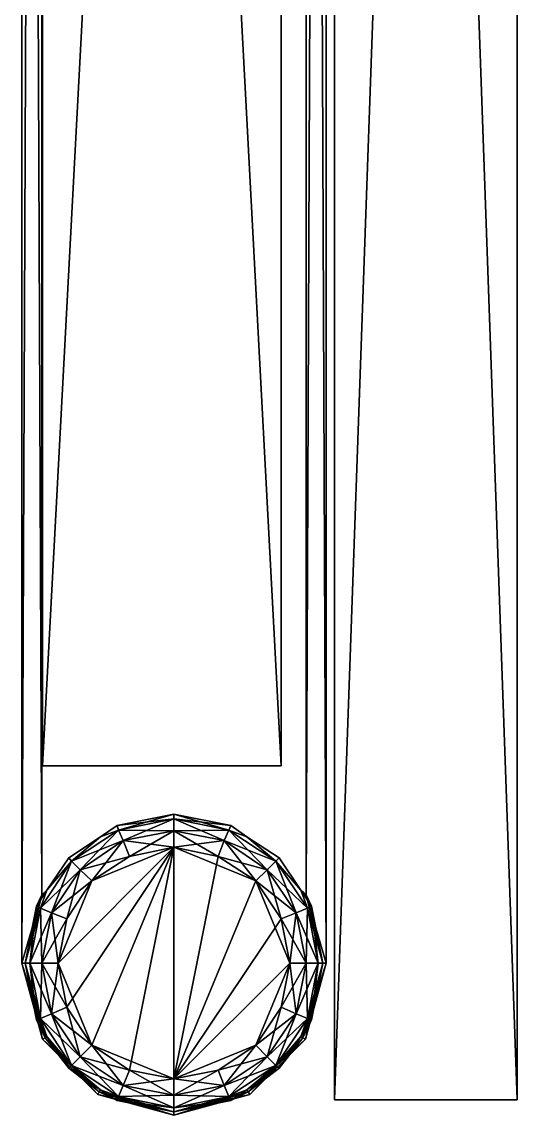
# Model space of a CAD drawing. Header units: metres. Extents: x -0.073 to 0.073, y -0.252 to 0.252.
# Drawn here: x 0.0259 to 0.0727, y -0.2517 to -0.1484 of the extents above; entities that cross this region are included whole.
import ezdxf

# ---------------------------------------------------------------- set-up
doc = ezdxf.new("R2010")
doc.units = ezdxf.units.M
for name, color, linetype in [('Object_0008', 9, 'CONTINUOUS'), ('Object_0011', 9, 'CONTINUOUS'), ('Object_0012', 9, 'CONTINUOUS'), ('Object_0013', 9, 'CONTINUOUS'), ('Object_0014', 9, 'CONTINUOUS'), ('Object_0015', 9, 'CONTINUOUS'), ('Object_0016', 9, 'CONTINUOUS'), ('Object_0017', 9, 'CONTINUOUS'), ('Object_0019', 9, 'CONTINUOUS'), ('Object_0020', 9, 'CONTINUOUS'), ('Object_0021', 9, 'CONTINUOUS'), ('Object_0022', 9, 'CONTINUOUS'), ('Object_0023', 9, 'CONTINUOUS'), ('Object_0025', 9, 'CONTINUOUS'), ('Object_0026', 9, 'CONTINUOUS'), ('Object_0027', 9, 'CONTINUOUS'), ('Object_0028', 9, 'CONTINUOUS'), ('Object_0030', 9, 'CONTINUOUS'), ('Object_0031', 27, 'CONTINUOUS'), ('Object_0032', 27, 'CONTINUOUS'), ('Object_0033', 27, 'CONTINUOUS'), ('Object_0034', 27, 'CONTINUOUS'), ('Object_0035', 133, 'CONTINUOUS'), ('Object_0036', 133, 'CONTINUOUS'), ('Object_0037', 133, 'CONTINUOUS'), ('Object_0041', 9, 'CONTINUOUS'), ('Object_0042', 9, 'CONTINUOUS')]:
    doc.layers.add(name, color=color, linetype=linetype)

msp = doc.modelspace()

# ---------------------------------------------------------------- linework, layer by layer
at = {"layer": 'Object_0008'}
for points in [[(0.029375, -0.237313, -0.1), (0.032562, -0.229562, -0.1), (0.040313, -0.226375, -0.1)], [(0.040313, -0.226375, -0.1), (0.032562, -0.245062, -0.1), (0.029375, -0.237313, -0.1)], [(0.036125, -0.22725, -0.1), (0.040313, -0.226375, -0.1), (0.032562, -0.229562, -0.1)], [(0.032562, -0.245062, -0.1), (0.040313, -0.226375, -0.1), (0.036125, -0.247438, -0.1)], [(0.040313, -0.24825, -0.1), (0.036125, -0.247438, -0.1), (0.040313, -0.226375, -0.1)], [(0.040313, -0.226375, -0.1), (0.0445, -0.22725, -0.1), (0.040313, -0.24825, -0.1)], [(0.048062, -0.229562, -0.1), (0.040313, -0.24825, -0.1), (0.0445, -0.22725, -0.1)], [(0.032562, -0.229562, -0.1), (0.029375, -0.237313, -0.1), (0.030187, -0.233125, -0.1)], [(0.048062, -0.229562, -0.1), (0.050437, -0.233125, -0.1), (0.040313, -0.24825, -0.1)], [(0.05125, -0.237313, -0.1), (0.040313, -0.24825, -0.1), (0.050437, -0.233125, -0.1)], [(0.030187, -0.2415, -0.1), (0.029375, -0.237313, -0.1), (0.032562, -0.245062, -0.1)], [(0.040313, -0.24825, -0.1), (0.05125, -0.237313, -0.1), (0.048062, -0.245062, -0.1)], [(0.050437, -0.2415, -0.1), (0.048062, -0.245062, -0.1), (0.05125, -0.237313, -0.1)], [(0.048062, -0.245062, -0.1), (0.0445, -0.247438, -0.1), (0.040313, -0.24825, -0.1)]]:
    msp.add_3dface(points, dxfattribs=at)
at = {"layer": 'Object_0011'}
for points in [[(0.040313, -0.226375, 0.103125), (0.032562, -0.229562, 0.103125), (0.029375, -0.237313, 0.103125)], [(0.029375, -0.237313, 0.103125), (0.030187, -0.2415, 0.103125), (0.040313, -0.226375, 0.103125)], [(0.032562, -0.245062, 0.103125), (0.040313, -0.226375, 0.103125), (0.030187, -0.2415, 0.103125)], [(0.032562, -0.229562, 0.103125), (0.040313, -0.226375, 0.103125), (0.036125, -0.22725, 0.103125)], [(0.040313, -0.226375, 0.103125), (0.032562, -0.245062, 0.103125), (0.040313, -0.24825, 0.103125)], [(0.0445, -0.22725, 0.103125), (0.040313, -0.226375, 0.103125), (0.048062, -0.229562, 0.103125)], [(0.040313, -0.24825, 0.103125), (0.048062, -0.229562, 0.103125), (0.040313, -0.226375, 0.103125)], [(0.030187, -0.233125, 0.103125), (0.029375, -0.237313, 0.103125), (0.032562, -0.229562, 0.103125)], [(0.048062, -0.229562, 0.103125), (0.040313, -0.24825, 0.103125), (0.05125, -0.237313, 0.103125)], [(0.05125, -0.237313, 0.103125), (0.050437, -0.233125, 0.103125), (0.048062, -0.229562, 0.103125)], [(0.048062, -0.245062, 0.103125), (0.05125, -0.237313, 0.103125), (0.040313, -0.24825, 0.103125)], [(0.05125, -0.237313, 0.103125), (0.048062, -0.245062, 0.103125), (0.050437, -0.2415, 0.103125)], [(0.036125, -0.247438, 0.103125), (0.040313, -0.24825, 0.103125), (0.032562, -0.245062, 0.103125)], [(0.040313, -0.24825, 0.103125), (0.0445, -0.247438, 0.103125), (0.048062, -0.245062, 0.103125)]]:
    msp.add_3dface(points, dxfattribs=at)
at = {"layer": 'Object_0012'}
for points in [[(0.040313, -0.22325, 0.1), (0.040313, -0.22325, -0.096875), (0.034937, -0.224313, 0.1)], [(0.034937, -0.224313, -0.096875), (0.034937, -0.224313, 0.1), (0.040313, -0.22325, -0.096875)], [(0.045687, -0.224313, 0.1), (0.045687, -0.224313, -0.096875), (0.040313, -0.22325, 0.1)], [(0.040313, -0.22325, -0.096875), (0.040313, -0.22325, 0.1), (0.045687, -0.224313, -0.096875)], [(0.034937, -0.224313, 0.1), (0.034937, -0.224313, -0.096875), (0.033375, -0.225375, 0.1)], [(0.033375, -0.225375, -0.096875), (0.033375, -0.225375, 0.1), (0.034937, -0.224313, -0.096875)], [(0.047188, -0.225375, 0.1), (0.047188, -0.225375, -0.096875), (0.045687, -0.224313, 0.1)], [(0.045687, -0.224313, -0.096875), (0.045687, -0.224313, 0.1), (0.047188, -0.225375, -0.096875)], [(0.033375, -0.225375, 0.1), (0.033375, -0.225375, -0.096875), (0.030375, -0.227375, 0.1)], [(0.030375, -0.227375, -0.096875), (0.030375, -0.227375, 0.1), (0.033375, -0.225375, -0.096875)], [(0.05025, -0.227375, 0.1), (0.05025, -0.227375, -0.096875), (0.047188, -0.225375, 0.1)], [(0.047188, -0.225375, -0.096875), (0.047188, -0.225375, 0.1), (0.05025, -0.227375, -0.096875)], [(0.030375, -0.227375, 0.1), (0.030375, -0.227375, -0.096875), (0.028312, -0.230437, 0.1)], [(0.028312, -0.230437, -0.096875), (0.028312, -0.230437, 0.1), (0.030375, -0.227375, -0.096875)], [(0.052312, -0.230437, 0.1), (0.052312, -0.230437, -0.096875), (0.05025, -0.227375, 0.1)], [(0.05025, -0.227375, -0.096875), (0.05025, -0.227375, 0.1), (0.052312, -0.230437, -0.096875)], [(0.02625, -0.237313, 0.07825), (0.027312, -0.231938, 0.1), (0.027812, -0.230875, 0.07825)], [(0.027812, -0.230875, -0.078188), (0.027312, -0.231938, -0.096875), (0.02625, -0.237313, -0.078188)], [(0.028312, -0.230437, 0.1), (0.027812, -0.230875, 0.07825), (0.027312, -0.231938, 0.1)], [(0.027312, -0.231938, -0.096875), (0.027812, -0.230875, -0.078188), (0.028312, -0.230437, -0.096875)], [(0.027812, -0.230875, 0.07825), (0.028312, -0.230437, 0.1), (0.027812, -0.230875, -0.078188)], [(0.028312, -0.230437, 0.1), (0.028312, -0.230437, -0.096875), (0.027812, -0.230875, -0.078188)], [(0.052312, -0.230437, -0.096875), (0.052812, -0.230875, -0.078188), (0.053312, -0.231938, -0.096875)], [(0.052812, -0.230875, -0.078188), (0.052312, -0.230437, -0.096875), (0.052812, -0.230875, 0.07825)], [(0.053312, -0.231938, 0.1), (0.052812, -0.230875, 0.07825), (0.052312, -0.230437, 0.1)], [(0.052312, -0.230437, -0.096875), (0.052312, -0.230437, 0.1), (0.052812, -0.230875, 0.07825)], [(0.054375, -0.237313, -0.078188), (0.053312, -0.231938, -0.096875), (0.052812, -0.230875, -0.078188)], [(0.052812, -0.230875, 0.07825), (0.053312, -0.231938, 0.1), (0.054375, -0.237313, 0.07825)], [(0.027312, -0.231938, 0.1), (0.02625, -0.237313, 0.07825), (0.02625, -0.237313, 0.1)], [(0.02625, -0.237313, -0.096875), (0.02625, -0.237313, -0.078188), (0.027312, -0.231938, -0.096875)], [(0.054375, -0.237313, -0.078188), (0.054375, -0.237313, -0.096875), (0.053312, -0.231938, -0.096875)], [(0.054375, -0.237313, 0.1), (0.054375, -0.237313, 0.07825), (0.053312, -0.231938, 0.1)], [(0.028125, -0.244375, 0.07825), (0.027312, -0.242688, 0.1), (0.02625, -0.237313, 0.07825)], [(0.027312, -0.242688, 0.1), (0.02625, -0.237313, 0.1), (0.02625, -0.237313, 0.07825)], [(0.027312, -0.242688, -0.096875), (0.028125, -0.244375, -0.078188), (0.02625, -0.237313, -0.078188)], [(0.02625, -0.237313, -0.078188), (0.02625, -0.237313, -0.096875), (0.027312, -0.242688, -0.096875)], [(0.0525, -0.244375, 0.07825), (0.054375, -0.237313, 0.07825), (0.053312, -0.242688, 0.1)], [(0.0525, -0.244375, -0.078188), (0.053312, -0.242688, -0.096875), (0.054375, -0.237313, -0.078188)], [(0.054375, -0.237313, 0.1), (0.053312, -0.242688, 0.1), (0.054375, -0.237313, 0.07825)], [(0.054375, -0.237313, -0.096875), (0.054375, -0.237313, -0.078188), (0.053312, -0.242688, -0.096875)], [(0.027312, -0.242688, 0.1), (0.028125, -0.244375, 0.07825), (0.028312, -0.24425, 0.1)], [(0.027312, -0.242688, -0.096875), (0.028312, -0.24425, -0.096875), (0.028125, -0.244375, -0.078188)], [(0.053312, -0.242688, 0.1), (0.052312, -0.24425, 0.1), (0.0525, -0.244375, 0.07825)], [(0.053312, -0.242688, -0.096875), (0.0525, -0.244375, -0.078188), (0.052312, -0.24425, -0.096875)], [(0.030375, -0.24725, 0.1), (0.028312, -0.24425, 0.1), (0.028125, -0.244375, 0.07825)], [(0.030375, -0.24725, -0.096875), (0.028125, -0.244375, -0.078188), (0.028312, -0.24425, -0.096875)], [(0.03325, -0.2495, 0.07825), (0.030375, -0.24725, 0.1), (0.028125, -0.244375, 0.07825)], [(0.028125, -0.244375, -0.078188), (0.030375, -0.24725, -0.096875), (0.03325, -0.2495, -0.078188)], [(0.0525, -0.244375, 0.07825), (0.05025, -0.24725, 0.1), (0.047312, -0.2495, 0.07825)], [(0.047312, -0.2495, -0.078188), (0.05025, -0.24725, -0.096875), (0.0525, -0.244375, -0.078188)], [(0.05025, -0.24725, 0.1), (0.0525, -0.244375, 0.07825), (0.052312, -0.24425, 0.1)], [(0.05025, -0.24725, -0.096875), (0.052312, -0.24425, -0.096875), (0.0525, -0.244375, -0.078188)], [(0.030375, -0.24725, 0.1), (0.03325, -0.2495, 0.07825), (0.033375, -0.249312, 0.1)], [(0.030375, -0.24725, -0.096875), (0.033375, -0.249312, -0.096875), (0.03325, -0.2495, -0.078188)], [(0.05025, -0.24725, 0.1), (0.047188, -0.249312, 0.1), (0.047312, -0.2495, 0.07825)], [(0.05025, -0.24725, -0.096875), (0.047312, -0.2495, -0.078188), (0.047188, -0.249312, -0.096875)], [(0.034937, -0.250312, 0.1), (0.033375, -0.249312, 0.1), (0.03325, -0.2495, 0.07825)], [(0.034937, -0.250312, -0.096875), (0.03325, -0.2495, -0.078188), (0.033375, -0.249312, -0.096875)], [(0.040313, -0.251375, 0.07825), (0.034937, -0.250312, 0.1), (0.03325, -0.2495, 0.07825)], [(0.03325, -0.2495, -0.078188), (0.034937, -0.250312, -0.096875), (0.040313, -0.251375, -0.078188)], [(0.047312, -0.2495, 0.07825), (0.045687, -0.250312, 0.1), (0.040313, -0.251375, 0.07825)], [(0.040313, -0.251375, -0.078188), (0.045687, -0.250312, -0.096875), (0.047312, -0.2495, -0.078188)], [(0.045687, -0.250312, 0.1), (0.047312, -0.2495, 0.07825), (0.047188, -0.249312, 0.1)], [(0.045687, -0.250312, -0.096875), (0.047188, -0.249312, -0.096875), (0.047312, -0.2495, -0.078188)], [(0.034937, -0.250312, 0.1), (0.040313, -0.251375, 0.07825), (0.040313, -0.251375, 0.1)], [(0.034937, -0.250312, -0.096875), (0.040313, -0.251375, -0.096875), (0.040313, -0.251375, -0.078188)], [(0.045687, -0.250312, 0.1), (0.040313, -0.251375, 0.1), (0.040313, -0.251375, 0.07825)], [(0.045687, -0.250312, -0.096875), (0.040313, -0.251375, -0.078188), (0.040313, -0.251375, -0.096875)]]:
    msp.add_3dface(points, dxfattribs=at)
at = {"layer": 'Object_0013'}
for points in [[(0.07275, -0.25025, 0.08125), (0.0555, -0.25025, 0.08125), (0.07275, 0.237813, 0.08125)], [(0.0555, 0.237813, 0.08125), (0.07275, 0.237813, 0.08125), (0.0555, -0.25025, 0.08125)]]:
    msp.add_3dface(points, dxfattribs=at)
at = {"layer": 'Object_0014'}
for points in [[(0.0555, -0.25025, 0.0875), (0.07275, -0.25025, 0.0875), (0.0555, 0.237813, 0.0875)], [(0.07275, 0.237813, 0.0875), (0.0555, 0.237813, 0.0875), (0.07275, -0.25025, 0.0875)]]:
    msp.add_3dface(points, dxfattribs=at)
at = {"layer": 'Object_0015'}
for points in [[(0.0555, 0.237813, 0.08125), (0.0555, -0.25025, 0.08125), (0.0555, 0.237813, 0.0875)], [(0.0555, -0.25025, 0.0875), (0.0555, 0.237813, 0.0875), (0.0555, -0.25025, 0.08125)]]:
    msp.add_3dface(points, dxfattribs=at)
at = {"layer": 'Object_0016'}
for points in [[(0.0555, -0.25025, 0.08125), (0.07275, -0.25025, 0.08125), (0.0555, -0.25025, 0.0875)], [(0.07275, -0.25025, 0.0875), (0.0555, -0.25025, 0.0875), (0.07275, -0.25025, 0.08125)]]:
    msp.add_3dface(points, dxfattribs=at)
at = {"layer": 'Object_0017'}
for points in [[(0.07275, -0.25025, 0.08125), (0.07275, 0.237813, 0.08125), (0.07275, -0.25025, 0.0875)], [(0.07275, 0.237813, 0.0875), (0.07275, -0.25025, 0.0875), (0.07275, 0.237813, 0.08125)]]:
    msp.add_3dface(points, dxfattribs=at)
at = {"layer": 'Object_0019'}
for points in [[(0.07275, -0.25025, -0.0875), (0.0555, -0.25025, -0.0875), (0.07275, 0.237813, -0.0875)], [(0.0555, 0.237813, -0.0875), (0.07275, 0.237813, -0.0875), (0.0555, -0.25025, -0.0875)]]:
    msp.add_3dface(points, dxfattribs=at)
at = {"layer": 'Object_0020'}
for points in [[(0.0555, -0.25025, -0.08125), (0.07275, -0.25025, -0.08125), (0.0555, 0.237813, -0.08125)], [(0.07275, 0.237813, -0.08125), (0.0555, 0.237813, -0.08125), (0.07275, -0.25025, -0.08125)]]:
    msp.add_3dface(points, dxfattribs=at)
at = {"layer": 'Object_0021'}
for points in [[(0.0555, -0.25025, -0.08125), (0.0555, 0.237813, -0.08125), (0.0555, -0.25025, -0.0875)], [(0.0555, 0.237813, -0.0875), (0.0555, -0.25025, -0.0875), (0.0555, 0.237813, -0.08125)]]:
    msp.add_3dface(points, dxfattribs=at)
at = {"layer": 'Object_0022'}
for points in [[(0.07275, -0.25025, -0.08125), (0.0555, -0.25025, -0.08125), (0.07275, -0.25025, -0.0875)], [(0.0555, -0.25025, -0.0875), (0.07275, -0.25025, -0.0875), (0.0555, -0.25025, -0.08125)]]:
    msp.add_3dface(points, dxfattribs=at)
at = {"layer": 'Object_0023'}
for points in [[(0.07275, 0.237813, -0.08125), (0.07275, -0.25025, -0.08125), (0.07275, 0.237813, -0.0875)], [(0.07275, -0.25025, -0.0875), (0.07275, 0.237813, -0.0875), (0.07275, -0.25025, -0.08125)]]:
    msp.add_3dface(points, dxfattribs=at)
at = {"layer": 'Object_0025'}
for points in [[(0.050437, 0.20625, -0.087687), (0.050437, -0.218688, -0.087687), (0.027875, 0.20625, -0.087687)], [(0.027875, -0.218688, -0.087687), (0.027875, 0.20625, -0.087687), (0.050437, -0.218688, -0.087687)]]:
    msp.add_3dface(points, dxfattribs=at)
at = {"layer": 'Object_0026'}
for points in [[(0.050437, -0.218688, 0.0875), (0.050437, 0.20625, 0.0875), (0.027875, -0.218688, 0.0875)], [(0.027875, 0.20625, 0.0875), (0.027875, -0.218688, 0.0875), (0.050437, 0.20625, 0.0875)]]:
    msp.add_3dface(points, dxfattribs=at)
at = {"layer": 'Object_0027'}
for points in [[(0.027875, -0.218688, -0.087687), (0.050437, -0.218688, -0.087687), (0.027875, -0.218688, 0.0875)], [(0.050437, -0.218688, 0.0875), (0.027875, -0.218688, 0.0875), (0.050437, -0.218688, -0.087687)]]:
    msp.add_3dface(points, dxfattribs=at)
at = {"layer": 'Object_0028'}
for points in [[(0.050437, -0.218688, -0.087687), (0.050437, 0.20625, -0.087687), (0.050437, -0.218688, 0.0875)], [(0.050437, 0.20625, 0.0875), (0.050437, -0.218688, 0.0875), (0.050437, 0.20625, -0.087687)]]:
    msp.add_3dface(points, dxfattribs=at)
at = {"layer": 'Object_0030'}
for points in [[(0.027875, 0.20625, -0.087687), (0.027875, -0.218688, -0.087687), (0.027875, 0.20625, 0.0875)], [(0.027875, -0.218688, 0.0875), (0.027875, 0.20625, 0.0875), (0.027875, -0.218688, -0.087687)]]:
    msp.add_3dface(points, dxfattribs=at)
at = {"layer": 'Object_0031'}
for points in [[(0.027812, -0.230875, -0.078188), (0.025937, 0.231375, -0.078188), (0.027812, 0.224938, -0.078188)], [(0.025937, 0.231375, -0.078188), (0.027812, -0.230875, -0.078188), (0.025937, -0.237313, -0.078188)], [(0.054687, -0.237313, -0.078188), (0.052812, 0.224938, -0.078188), (0.054687, 0.231375, -0.078188)], [(0.052812, 0.224938, -0.078188), (0.054687, -0.237313, -0.078188), (0.052812, -0.230875, -0.078188)], [(0.02625, -0.237313, -0.078188), (0.025937, -0.237313, -0.078188), (0.027812, -0.230875, -0.078188)], [(0.054687, -0.237313, -0.078188), (0.054375, -0.237313, -0.078188), (0.052812, -0.230875, -0.078188)], [(0.025937, -0.237313, -0.078188), (0.02625, -0.237313, -0.078188), (0.027875, -0.2445, -0.078188)], [(0.028125, -0.244375, -0.078188), (0.027875, -0.2445, -0.078188), (0.02625, -0.237313, -0.078188)], [(0.05275, -0.2445, -0.078188), (0.0525, -0.244375, -0.078188), (0.054687, -0.237313, -0.078188)], [(0.054375, -0.237313, -0.078188), (0.054687, -0.237313, -0.078188), (0.0525, -0.244375, -0.078188)], [(0.027875, -0.2445, -0.078188), (0.028125, -0.244375, -0.078188), (0.033125, -0.24975, -0.078188)], [(0.03325, -0.2495, -0.078188), (0.033125, -0.24975, -0.078188), (0.028125, -0.244375, -0.078188)], [(0.0525, -0.244375, -0.078188), (0.05275, -0.2445, -0.078188), (0.047312, -0.2495, -0.078188)], [(0.0475, -0.24975, -0.078188), (0.047312, -0.2495, -0.078188), (0.05275, -0.2445, -0.078188)], [(0.033125, -0.24975, -0.078188), (0.03325, -0.2495, -0.078188), (0.040313, -0.251688, -0.078188)], [(0.040313, -0.251375, -0.078188), (0.040313, -0.251688, -0.078188), (0.03325, -0.2495, -0.078188)], [(0.047312, -0.2495, -0.078188), (0.0475, -0.24975, -0.078188), (0.040313, -0.251375, -0.078188)], [(0.040313, -0.251688, -0.078188), (0.040313, -0.251375, -0.078188), (0.0475, -0.24975, -0.078188)]]:
    msp.add_3dface(points, dxfattribs=at)
at = {"layer": 'Object_0032'}
for points in [[(0.025937, -0.237313, 0.07825), (0.027812, 0.224938, 0.07825), (0.025937, 0.231375, 0.07825)], [(0.052812, -0.230875, 0.07825), (0.054687, 0.231375, 0.07825), (0.052812, 0.224938, 0.07825)], [(0.054687, 0.231375, 0.07825), (0.052812, -0.230875, 0.07825), (0.054687, -0.237313, 0.07825)], [(0.027812, 0.224938, 0.07825), (0.025937, -0.237313, 0.07825), (0.027812, -0.230875, 0.07825)], [(0.025937, -0.237313, 0.07825), (0.02625, -0.237313, 0.07825), (0.027812, -0.230875, 0.07825)], [(0.054375, -0.237313, 0.07825), (0.054687, -0.237313, 0.07825), (0.052812, -0.230875, 0.07825)], [(0.027875, -0.2445, 0.07825), (0.028125, -0.244375, 0.07825), (0.025937, -0.237313, 0.07825)], [(0.02625, -0.237313, 0.07825), (0.025937, -0.237313, 0.07825), (0.028125, -0.244375, 0.07825)], [(0.0525, -0.244375, 0.07825), (0.05275, -0.2445, 0.07825), (0.054375, -0.237313, 0.07825)], [(0.054687, -0.237313, 0.07825), (0.054375, -0.237313, 0.07825), (0.05275, -0.2445, 0.07825)], [(0.028125, -0.244375, 0.07825), (0.027875, -0.2445, 0.07825), (0.03325, -0.2495, 0.07825)], [(0.033125, -0.24975, 0.07825), (0.03325, -0.2495, 0.07825), (0.027875, -0.2445, 0.07825)], [(0.047312, -0.2495, 0.07825), (0.0475, -0.24975, 0.07825), (0.0525, -0.244375, 0.07825)], [(0.05275, -0.2445, 0.07825), (0.0525, -0.244375, 0.07825), (0.0475, -0.24975, 0.07825)], [(0.03325, -0.2495, 0.07825), (0.033125, -0.24975, 0.07825), (0.040313, -0.251375, 0.07825)], [(0.040313, -0.251688, 0.07825), (0.040313, -0.251375, 0.07825), (0.033125, -0.24975, 0.07825)], [(0.0475, -0.24975, 0.07825), (0.047312, -0.2495, 0.07825), (0.040313, -0.251688, 0.07825)], [(0.040313, -0.251375, 0.07825), (0.040313, -0.251688, 0.07825), (0.047312, -0.2495, 0.07825)]]:
    msp.add_3dface(points, dxfattribs=at)
at = {"layer": 'Object_0033'}
for points in [[(0.052812, 0.224938, -0.078188), (0.052812, -0.230875, -0.078188), (0.052812, 0.224938, 0.07825)], [(0.052812, -0.230875, 0.07825), (0.052812, 0.224938, 0.07825), (0.052812, -0.230875, -0.078188)]]:
    msp.add_3dface(points, dxfattribs=at)
at = {"layer": 'Object_0034'}
for points in [[(0.027812, 0.224938, 0.07825), (0.027812, -0.230875, 0.07825), (0.027812, 0.224938, -0.078188)], [(0.027812, -0.230875, -0.078188), (0.027812, 0.224938, -0.078188), (0.027812, -0.230875, 0.07825)]]:
    msp.add_3dface(points, dxfattribs=at)
at = {"layer": 'Object_0035'}
for points in [[(0.025937, 0.231375, -0.078188), (0.025937, -0.237313, -0.078188), (0.025937, 0.231375, 0.07825)], [(0.025937, -0.237313, 0.07825), (0.025937, 0.231375, 0.07825), (0.025937, -0.237313, -0.078188)]]:
    msp.add_3dface(points, dxfattribs=at)
at = {"layer": 'Object_0036'}
for points in [[(0.025937, -0.237313, 0.07825), (0.027875, -0.2445, -0.078188), (0.027875, -0.2445, 0.07825)], [(0.027875, -0.2445, -0.078188), (0.025937, -0.237313, 0.07825), (0.025937, -0.237313, -0.078188)], [(0.054687, -0.237313, -0.078188), (0.054687, -0.237313, 0.07825), (0.05275, -0.2445, 0.07825)], [(0.054687, -0.237313, -0.078188), (0.05275, -0.2445, 0.07825), (0.05275, -0.2445, -0.078188)], [(0.027875, -0.2445, 0.07825), (0.033125, -0.24975, -0.078188), (0.033125, -0.24975, 0.07825)], [(0.033125, -0.24975, -0.078188), (0.027875, -0.2445, 0.07825), (0.027875, -0.2445, -0.078188)], [(0.0475, -0.24975, 0.07825), (0.05275, -0.2445, -0.078188), (0.05275, -0.2445, 0.07825)], [(0.05275, -0.2445, -0.078188), (0.0475, -0.24975, 0.07825), (0.0475, -0.24975, -0.078188)], [(0.033125, -0.24975, 0.07825), (0.040313, -0.251688, -0.078188), (0.040313, -0.251688, 0.07825)], [(0.040313, -0.251688, -0.078188), (0.033125, -0.24975, 0.07825), (0.033125, -0.24975, -0.078188)], [(0.040313, -0.251688, 0.07825), (0.0475, -0.24975, -0.078188), (0.0475, -0.24975, 0.07825)], [(0.0475, -0.24975, -0.078188), (0.040313, -0.251688, 0.07825), (0.040313, -0.251688, -0.078188)]]:
    msp.add_3dface(points, dxfattribs=at)
at = {"layer": 'Object_0037'}
for points in [[(0.054687, -0.237313, -0.078188), (0.054687, 0.231375, -0.078188), (0.054687, -0.237313, 0.07825)], [(0.054687, 0.231375, 0.07825), (0.054687, -0.237313, 0.07825), (0.054687, 0.231375, -0.078188)]]:
    msp.add_3dface(points, dxfattribs=at)
at = {"layer": 'Object_0041'}
for points in [[(0.040313, -0.22325, -0.096875), (0.040313, -0.223688, -0.098438), (0.034937, -0.224313, -0.096875)], [(0.035063, -0.22475, -0.098438), (0.034937, -0.224313, -0.096875), (0.040313, -0.223688, -0.098438)], [(0.040313, -0.223688, -0.098438), (0.040313, -0.224813, -0.099562), (0.035063, -0.22475, -0.098438)], [(0.040313, -0.223688, -0.098438), (0.040313, -0.22325, -0.096875), (0.0455, -0.22475, -0.098438)], [(0.045687, -0.224313, -0.096875), (0.0455, -0.22475, -0.098438), (0.040313, -0.22325, -0.096875)], [(0.0455, -0.22475, -0.098438), (0.045062, -0.22575, -0.099562), (0.040313, -0.223688, -0.098438)], [(0.040313, -0.224813, -0.099562), (0.040313, -0.223688, -0.098438), (0.045062, -0.22575, -0.099562)], [(0.030625, -0.227688, -0.098438), (0.033375, -0.225375, -0.096875), (0.035063, -0.22475, -0.098438)], [(0.035063, -0.22475, -0.098438), (0.0355, -0.22575, -0.099562), (0.030625, -0.227688, -0.098438)], [(0.034937, -0.224313, -0.096875), (0.035063, -0.22475, -0.098438), (0.033375, -0.225375, -0.096875)], [(0.0355, -0.22575, -0.099562), (0.035063, -0.22475, -0.098438), (0.040313, -0.224813, -0.099562)], [(0.040313, -0.224813, -0.099562), (0.040313, -0.226375, -0.1), (0.0355, -0.22575, -0.099562)], [(0.045062, -0.22575, -0.099562), (0.0445, -0.22725, -0.1), (0.040313, -0.224813, -0.099562)], [(0.040313, -0.226375, -0.1), (0.040313, -0.224813, -0.099562), (0.0445, -0.22725, -0.1)], [(0.045062, -0.22575, -0.099562), (0.0455, -0.22475, -0.098438), (0.049125, -0.2285, -0.099562)], [(0.0455, -0.22475, -0.098438), (0.045687, -0.224313, -0.096875), (0.047188, -0.225375, -0.096875)], [(0.049938, -0.227688, -0.098438), (0.0455, -0.22475, -0.098438), (0.047188, -0.225375, -0.096875)], [(0.049938, -0.227688, -0.098438), (0.049125, -0.2285, -0.099562), (0.0455, -0.22475, -0.098438)], [(0.033375, -0.225375, -0.096875), (0.030625, -0.227688, -0.098438), (0.030375, -0.227375, -0.096875)], [(0.031437, -0.2285, -0.099562), (0.030625, -0.227688, -0.098438), (0.0355, -0.22575, -0.099562)], [(0.0355, -0.22575, -0.099562), (0.036125, -0.22725, -0.1), (0.031437, -0.2285, -0.099562)], [(0.036125, -0.22725, -0.1), (0.0355, -0.22575, -0.099562), (0.040313, -0.226375, -0.1)], [(0.0445, -0.22725, -0.1), (0.045062, -0.22575, -0.099562), (0.048062, -0.229562, -0.1)], [(0.049125, -0.2285, -0.099562), (0.048062, -0.229562, -0.1), (0.045062, -0.22575, -0.099562)], [(0.047188, -0.225375, -0.096875), (0.05025, -0.227375, -0.096875), (0.049938, -0.227688, -0.098438)], [(0.032562, -0.229562, -0.1), (0.031437, -0.2285, -0.099562), (0.036125, -0.22725, -0.1)], [(0.027687, -0.232125, -0.098438), (0.028312, -0.230437, -0.096875), (0.030625, -0.227688, -0.098438)], [(0.030625, -0.227688, -0.098438), (0.031437, -0.2285, -0.099562), (0.027687, -0.232125, -0.098438)], [(0.028312, -0.230437, -0.096875), (0.030375, -0.227375, -0.096875), (0.030625, -0.227688, -0.098438)], [(0.049125, -0.2285, -0.099562), (0.049938, -0.227688, -0.098438), (0.051875, -0.232562, -0.099562)], [(0.052312, -0.230437, -0.096875), (0.049938, -0.227688, -0.098438), (0.05025, -0.227375, -0.096875)], [(0.049938, -0.227688, -0.098438), (0.052312, -0.230437, -0.096875), (0.052937, -0.232125, -0.098438)], [(0.052937, -0.232125, -0.098438), (0.051875, -0.232562, -0.099562), (0.049938, -0.227688, -0.098438)], [(0.02875, -0.232562, -0.099562), (0.027687, -0.232125, -0.098438), (0.031437, -0.2285, -0.099562)], [(0.031437, -0.2285, -0.099562), (0.032562, -0.229562, -0.1), (0.02875, -0.232562, -0.099562)], [(0.048062, -0.229562, -0.1), (0.049125, -0.2285, -0.099562), (0.050437, -0.233125, -0.1)], [(0.051875, -0.232562, -0.099562), (0.050437, -0.233125, -0.1), (0.049125, -0.2285, -0.099562)], [(0.030187, -0.233125, -0.1), (0.02875, -0.232562, -0.099562), (0.032562, -0.229562, -0.1)], [(0.028312, -0.230437, -0.096875), (0.027687, -0.232125, -0.098438), (0.027312, -0.231938, -0.096875)], [(0.053312, -0.231938, -0.096875), (0.052937, -0.232125, -0.098438), (0.052312, -0.230437, -0.096875)], [(0.02625, -0.237313, -0.096875), (0.027312, -0.231938, -0.096875), (0.027687, -0.232125, -0.098438)], [(0.026687, -0.237313, -0.098438), (0.02625, -0.237313, -0.096875), (0.027687, -0.232125, -0.098438)], [(0.027687, -0.232125, -0.098438), (0.02875, -0.232562, -0.099562), (0.026687, -0.237313, -0.098438)], [(0.051875, -0.232562, -0.099562), (0.052937, -0.232125, -0.098438), (0.052812, -0.237313, -0.099562)], [(0.053937, -0.237313, -0.098438), (0.052812, -0.237313, -0.099562), (0.052937, -0.232125, -0.098438)], [(0.052937, -0.232125, -0.098438), (0.053312, -0.231938, -0.096875), (0.053937, -0.237313, -0.098438)], [(0.054375, -0.237313, -0.096875), (0.053937, -0.237313, -0.098438), (0.053312, -0.231938, -0.096875)], [(0.027812, -0.237313, -0.099562), (0.026687, -0.237313, -0.098438), (0.02875, -0.232562, -0.099562)], [(0.02875, -0.232562, -0.099562), (0.030187, -0.233125, -0.1), (0.027812, -0.237313, -0.099562)], [(0.029375, -0.237313, -0.1), (0.027812, -0.237313, -0.099562), (0.030187, -0.233125, -0.1)], [(0.050437, -0.233125, -0.1), (0.051875, -0.232562, -0.099562), (0.05125, -0.237313, -0.1)], [(0.052812, -0.237313, -0.099562), (0.05125, -0.237313, -0.1), (0.051875, -0.232562, -0.099562)], [(0.02625, -0.237313, -0.096875), (0.026687, -0.237313, -0.098438), (0.027312, -0.242688, -0.096875)], [(0.027687, -0.242562, -0.098438), (0.027312, -0.242688, -0.096875), (0.026687, -0.237313, -0.098438)], [(0.026687, -0.237313, -0.098438), (0.027812, -0.237313, -0.099562), (0.027687, -0.242562, -0.098438)], [(0.02875, -0.242125, -0.099562), (0.027687, -0.242562, -0.098438), (0.027812, -0.237313, -0.099562)], [(0.027812, -0.237313, -0.099562), (0.029375, -0.237313, -0.1), (0.02875, -0.242125, -0.099562)], [(0.030187, -0.2415, -0.1), (0.02875, -0.242125, -0.099562), (0.029375, -0.237313, -0.1)], [(0.051875, -0.242125, -0.099562), (0.050437, -0.2415, -0.1), (0.052812, -0.237313, -0.099562)], [(0.05125, -0.237313, -0.1), (0.052812, -0.237313, -0.099562), (0.050437, -0.2415, -0.1)], [(0.052937, -0.242562, -0.098438), (0.051875, -0.242125, -0.099562), (0.053937, -0.237313, -0.098438)], [(0.052812, -0.237313, -0.099562), (0.053937, -0.237313, -0.098438), (0.051875, -0.242125, -0.099562)], [(0.053937, -0.237313, -0.098438), (0.054375, -0.237313, -0.096875), (0.052937, -0.242562, -0.098438)], [(0.054375, -0.237313, -0.096875), (0.053312, -0.242688, -0.096875), (0.052937, -0.242562, -0.098438)], [(0.02875, -0.242125, -0.099562), (0.030187, -0.2415, -0.1), (0.031437, -0.246187, -0.099562)], [(0.032562, -0.245062, -0.1), (0.031437, -0.246187, -0.099562), (0.030187, -0.2415, -0.1)], [(0.050437, -0.2415, -0.1), (0.051875, -0.242125, -0.099562), (0.048062, -0.245062, -0.1)], [(0.027312, -0.242688, -0.096875), (0.027687, -0.242562, -0.098438), (0.028312, -0.24425, -0.096875)], [(0.027687, -0.242562, -0.098438), (0.02875, -0.242125, -0.099562), (0.030625, -0.247, -0.098438)], [(0.030625, -0.247, -0.098438), (0.028312, -0.24425, -0.096875), (0.027687, -0.242562, -0.098438)], [(0.031437, -0.246187, -0.099562), (0.030625, -0.247, -0.098438), (0.02875, -0.242125, -0.099562)], [(0.049125, -0.246187, -0.099562), (0.048062, -0.245062, -0.1), (0.051875, -0.242125, -0.099562)], [(0.051875, -0.242125, -0.099562), (0.052937, -0.242562, -0.098438), (0.049125, -0.246187, -0.099562)], [(0.049938, -0.247, -0.098438), (0.049125, -0.246187, -0.099562), (0.052937, -0.242562, -0.098438)], [(0.052937, -0.242562, -0.098438), (0.052312, -0.24425, -0.096875), (0.049938, -0.247, -0.098438)], [(0.052312, -0.24425, -0.096875), (0.052937, -0.242562, -0.098438), (0.053312, -0.242688, -0.096875)], [(0.028312, -0.24425, -0.096875), (0.030625, -0.247, -0.098438), (0.030375, -0.24725, -0.096875)], [(0.052312, -0.24425, -0.096875), (0.05025, -0.24725, -0.096875), (0.049938, -0.247, -0.098438)], [(0.031437, -0.246187, -0.099562), (0.032562, -0.245062, -0.1), (0.0355, -0.248875, -0.099562)], [(0.036125, -0.247438, -0.1), (0.0355, -0.248875, -0.099562), (0.032562, -0.245062, -0.1)], [(0.048062, -0.245062, -0.1), (0.049125, -0.246187, -0.099562), (0.0445, -0.247438, -0.1)], [(0.030625, -0.247, -0.098438), (0.031437, -0.246187, -0.099562), (0.035063, -0.249938, -0.098438)], [(0.0355, -0.248875, -0.099562), (0.035063, -0.249938, -0.098438), (0.031437, -0.246187, -0.099562)], [(0.045062, -0.248875, -0.099562), (0.0445, -0.247438, -0.1), (0.049125, -0.246187, -0.099562)], [(0.049125, -0.246187, -0.099562), (0.049938, -0.247, -0.098438), (0.045062, -0.248875, -0.099562)], [(0.033375, -0.249312, -0.096875), (0.030375, -0.24725, -0.096875), (0.030625, -0.247, -0.098438)], [(0.035063, -0.249938, -0.098438), (0.033375, -0.249312, -0.096875), (0.030625, -0.247, -0.098438)], [(0.0355, -0.248875, -0.099562), (0.036125, -0.247438, -0.1), (0.040313, -0.249812, -0.099562)], [(0.040313, -0.24825, -0.1), (0.040313, -0.249812, -0.099562), (0.036125, -0.247438, -0.1)], [(0.0445, -0.247438, -0.1), (0.045062, -0.248875, -0.099562), (0.040313, -0.24825, -0.1)], [(0.0455, -0.249938, -0.098438), (0.045062, -0.248875, -0.099562), (0.049938, -0.247, -0.098438)], [(0.049938, -0.247, -0.098438), (0.047188, -0.249312, -0.096875), (0.0455, -0.249938, -0.098438)], [(0.047188, -0.249312, -0.096875), (0.049938, -0.247, -0.098438), (0.05025, -0.24725, -0.096875)], [(0.035063, -0.249938, -0.098438), (0.0355, -0.248875, -0.099562), (0.040313, -0.251, -0.098438)], [(0.040313, -0.249812, -0.099562), (0.040313, -0.251, -0.098438), (0.0355, -0.248875, -0.099562)], [(0.040313, -0.249812, -0.099562), (0.040313, -0.24825, -0.1), (0.045062, -0.248875, -0.099562)], [(0.045062, -0.248875, -0.099562), (0.0455, -0.249938, -0.098438), (0.040313, -0.249812, -0.099562)], [(0.033375, -0.249312, -0.096875), (0.035063, -0.249938, -0.098438), (0.034937, -0.250312, -0.096875)], [(0.040313, -0.251375, -0.096875), (0.034937, -0.250312, -0.096875), (0.035063, -0.249938, -0.098438)], [(0.040313, -0.251, -0.098438), (0.040313, -0.251375, -0.096875), (0.035063, -0.249938, -0.098438)], [(0.040313, -0.251, -0.098438), (0.040313, -0.249812, -0.099562), (0.0455, -0.249938, -0.098438)], [(0.0455, -0.249938, -0.098438), (0.045687, -0.250312, -0.096875), (0.040313, -0.251, -0.098438)], [(0.045687, -0.250312, -0.096875), (0.0455, -0.249938, -0.098438), (0.047188, -0.249312, -0.096875)], [(0.040313, -0.251375, -0.096875), (0.040313, -0.251, -0.098438), (0.045687, -0.250312, -0.096875)]]:
    msp.add_3dface(points, dxfattribs=at)
at = {"layer": 'Object_0042'}
for points in [[(0.034937, -0.224313, 0.1), (0.035063, -0.22475, 0.101563), (0.040313, -0.22325, 0.1)], [(0.040313, -0.223688, 0.101563), (0.040313, -0.22325, 0.1), (0.035063, -0.22475, 0.101563)], [(0.035063, -0.22475, 0.101563), (0.0355, -0.22575, 0.102687), (0.040313, -0.223688, 0.101563)], [(0.040313, -0.224813, 0.102687), (0.040313, -0.223688, 0.101563), (0.0355, -0.22575, 0.102687)], [(0.040313, -0.22325, 0.1), (0.040313, -0.223688, 0.101563), (0.045687, -0.224313, 0.1)], [(0.040313, -0.223688, 0.101563), (0.040313, -0.224813, 0.102687), (0.0455, -0.22475, 0.101563)], [(0.0455, -0.22475, 0.101563), (0.045687, -0.224313, 0.1), (0.040313, -0.223688, 0.101563)], [(0.031437, -0.2285, 0.102687), (0.035063, -0.22475, 0.101563), (0.030625, -0.227688, 0.101563)], [(0.033375, -0.225375, 0.1), (0.030625, -0.227688, 0.101563), (0.035063, -0.22475, 0.101563)], [(0.035063, -0.22475, 0.101563), (0.031437, -0.2285, 0.102687), (0.0355, -0.22575, 0.102687)], [(0.035063, -0.22475, 0.101563), (0.034937, -0.224313, 0.1), (0.033375, -0.225375, 0.1)], [(0.0355, -0.22575, 0.102687), (0.036125, -0.22725, 0.103125), (0.040313, -0.224813, 0.102687)], [(0.040313, -0.226375, 0.103125), (0.040313, -0.224813, 0.102687), (0.036125, -0.22725, 0.103125)], [(0.045062, -0.22575, 0.102687), (0.0455, -0.22475, 0.101563), (0.040313, -0.224813, 0.102687)], [(0.045062, -0.22575, 0.102687), (0.040313, -0.224813, 0.102687), (0.040313, -0.226375, 0.103125)], [(0.0455, -0.22475, 0.101563), (0.045062, -0.22575, 0.102687), (0.049938, -0.227688, 0.101563)], [(0.045687, -0.224313, 0.1), (0.0455, -0.22475, 0.101563), (0.047188, -0.225375, 0.1)], [(0.049938, -0.227688, 0.101563), (0.047188, -0.225375, 0.1), (0.0455, -0.22475, 0.101563)], [(0.030625, -0.227688, 0.101563), (0.033375, -0.225375, 0.1), (0.030375, -0.227375, 0.1)], [(0.032562, -0.229562, 0.103125), (0.0355, -0.22575, 0.102687), (0.031437, -0.2285, 0.102687)], [(0.036125, -0.22725, 0.103125), (0.0355, -0.22575, 0.102687), (0.032562, -0.229562, 0.103125)], [(0.040313, -0.226375, 0.103125), (0.0445, -0.22725, 0.103125), (0.045062, -0.22575, 0.102687)], [(0.049125, -0.2285, 0.102687), (0.045062, -0.22575, 0.102687), (0.0445, -0.22725, 0.103125)], [(0.045062, -0.22575, 0.102687), (0.049125, -0.2285, 0.102687), (0.049938, -0.227688, 0.101563)], [(0.047188, -0.225375, 0.1), (0.049938, -0.227688, 0.101563), (0.05025, -0.227375, 0.1)], [(0.048062, -0.229562, 0.103125), (0.049125, -0.2285, 0.102687), (0.0445, -0.22725, 0.103125)], [(0.027687, -0.232125, 0.101563), (0.02875, -0.232562, 0.102687), (0.030625, -0.227688, 0.101563)], [(0.030625, -0.227688, 0.101563), (0.028312, -0.230437, 0.1), (0.027687, -0.232125, 0.101563)], [(0.028312, -0.230437, 0.1), (0.030625, -0.227688, 0.101563), (0.030375, -0.227375, 0.1)], [(0.031437, -0.2285, 0.102687), (0.030625, -0.227688, 0.101563), (0.02875, -0.232562, 0.102687)], [(0.052937, -0.232125, 0.101563), (0.049938, -0.227688, 0.101563), (0.049125, -0.2285, 0.102687)], [(0.052312, -0.230437, 0.1), (0.05025, -0.227375, 0.1), (0.049938, -0.227688, 0.101563)], [(0.049938, -0.227688, 0.101563), (0.052937, -0.232125, 0.101563), (0.052312, -0.230437, 0.1)], [(0.02875, -0.232562, 0.102687), (0.030187, -0.233125, 0.103125), (0.031437, -0.2285, 0.102687)], [(0.032562, -0.229562, 0.103125), (0.031437, -0.2285, 0.102687), (0.030187, -0.233125, 0.103125)], [(0.049125, -0.2285, 0.102687), (0.048062, -0.229562, 0.103125), (0.051875, -0.232562, 0.102687)], [(0.051875, -0.232562, 0.102687), (0.052937, -0.232125, 0.101563), (0.049125, -0.2285, 0.102687)], [(0.050437, -0.233125, 0.103125), (0.051875, -0.232562, 0.102687), (0.048062, -0.229562, 0.103125)], [(0.027312, -0.231938, 0.1), (0.027687, -0.232125, 0.101563), (0.028312, -0.230437, 0.1)], [(0.053312, -0.231938, 0.1), (0.052312, -0.230437, 0.1), (0.052937, -0.232125, 0.101563)], [(0.02625, -0.237313, 0.1), (0.026687, -0.237313, 0.101563), (0.027312, -0.231938, 0.1)], [(0.027687, -0.232125, 0.101563), (0.027312, -0.231938, 0.1), (0.026687, -0.237313, 0.101563)], [(0.026687, -0.237313, 0.101563), (0.027812, -0.237313, 0.102687), (0.027687, -0.232125, 0.101563)], [(0.02875, -0.232562, 0.102687), (0.027687, -0.232125, 0.101563), (0.027812, -0.237313, 0.102687)], [(0.052937, -0.232125, 0.101563), (0.051875, -0.232562, 0.102687), (0.053937, -0.237313, 0.101563)], [(0.053312, -0.231938, 0.1), (0.052937, -0.232125, 0.101563), (0.054375, -0.237313, 0.1)], [(0.053937, -0.237313, 0.101563), (0.054375, -0.237313, 0.1), (0.052937, -0.232125, 0.101563)], [(0.027812, -0.237313, 0.102687), (0.029375, -0.237313, 0.103125), (0.02875, -0.232562, 0.102687)], [(0.030187, -0.233125, 0.103125), (0.02875, -0.232562, 0.102687), (0.029375, -0.237313, 0.103125)], [(0.051875, -0.232562, 0.102687), (0.050437, -0.233125, 0.103125), (0.052812, -0.237313, 0.102687)], [(0.05125, -0.237313, 0.103125), (0.052812, -0.237313, 0.102687), (0.050437, -0.233125, 0.103125)], [(0.052812, -0.237313, 0.102687), (0.053937, -0.237313, 0.101563), (0.051875, -0.232562, 0.102687)], [(0.027312, -0.242688, 0.1), (0.027687, -0.242562, 0.101563), (0.02625, -0.237313, 0.1)], [(0.026687, -0.237313, 0.101563), (0.02625, -0.237313, 0.1), (0.027687, -0.242562, 0.101563)], [(0.027812, -0.237313, 0.102687), (0.026687, -0.237313, 0.101563), (0.02875, -0.242125, 0.102687)], [(0.027687, -0.242562, 0.101563), (0.02875, -0.242125, 0.102687), (0.026687, -0.237313, 0.101563)], [(0.029375, -0.237313, 0.103125), (0.027812, -0.237313, 0.102687), (0.030187, -0.2415, 0.103125)], [(0.02875, -0.242125, 0.102687), (0.030187, -0.2415, 0.103125), (0.027812, -0.237313, 0.102687)], [(0.050437, -0.2415, 0.103125), (0.051875, -0.242125, 0.102687), (0.05125, -0.237313, 0.103125)], [(0.052812, -0.237313, 0.102687), (0.05125, -0.237313, 0.103125), (0.051875, -0.242125, 0.102687)], [(0.051875, -0.242125, 0.102687), (0.052937, -0.242562, 0.101563), (0.052812, -0.237313, 0.102687)], [(0.053937, -0.237313, 0.101563), (0.052812, -0.237313, 0.102687), (0.052937, -0.242562, 0.101563)], [(0.052937, -0.242562, 0.101563), (0.053312, -0.242688, 0.1), (0.053937, -0.237313, 0.101563)], [(0.054375, -0.237313, 0.1), (0.053937, -0.237313, 0.101563), (0.053312, -0.242688, 0.1)], [(0.030187, -0.2415, 0.103125), (0.02875, -0.242125, 0.102687), (0.032562, -0.245062, 0.103125)], [(0.048062, -0.245062, 0.103125), (0.049125, -0.246187, 0.102687), (0.050437, -0.2415, 0.103125)], [(0.051875, -0.242125, 0.102687), (0.050437, -0.2415, 0.103125), (0.049125, -0.246187, 0.102687)], [(0.027687, -0.242562, 0.101563), (0.027312, -0.242688, 0.1), (0.028312, -0.24425, 0.1)], [(0.027687, -0.242562, 0.101563), (0.031437, -0.246187, 0.102687), (0.02875, -0.242125, 0.102687)], [(0.031437, -0.246187, 0.102687), (0.027687, -0.242562, 0.101563), (0.030625, -0.247, 0.101563)], [(0.028312, -0.24425, 0.1), (0.030625, -0.247, 0.101563), (0.027687, -0.242562, 0.101563)], [(0.032562, -0.245062, 0.103125), (0.02875, -0.242125, 0.102687), (0.031437, -0.246187, 0.102687)], [(0.049125, -0.246187, 0.102687), (0.049938, -0.247, 0.101563), (0.051875, -0.242125, 0.102687)], [(0.052937, -0.242562, 0.101563), (0.051875, -0.242125, 0.102687), (0.049938, -0.247, 0.101563)], [(0.049938, -0.247, 0.101563), (0.052312, -0.24425, 0.1), (0.052937, -0.242562, 0.101563)], [(0.053312, -0.242688, 0.1), (0.052937, -0.242562, 0.101563), (0.052312, -0.24425, 0.1)], [(0.030625, -0.247, 0.101563), (0.028312, -0.24425, 0.1), (0.030375, -0.24725, 0.1)], [(0.052312, -0.24425, 0.1), (0.049938, -0.247, 0.101563), (0.05025, -0.24725, 0.1)], [(0.032562, -0.245062, 0.103125), (0.031437, -0.246187, 0.102687), (0.036125, -0.247438, 0.103125)], [(0.0445, -0.247438, 0.103125), (0.045062, -0.248875, 0.102687), (0.048062, -0.245062, 0.103125)], [(0.048062, -0.245062, 0.103125), (0.045062, -0.248875, 0.102687), (0.049125, -0.246187, 0.102687)], [(0.031437, -0.246187, 0.102687), (0.030625, -0.247, 0.101563), (0.0355, -0.248875, 0.102687)], [(0.0355, -0.248875, 0.102687), (0.036125, -0.247438, 0.103125), (0.031437, -0.246187, 0.102687)], [(0.0455, -0.249938, 0.101563), (0.049125, -0.246187, 0.102687), (0.045062, -0.248875, 0.102687)], [(0.049125, -0.246187, 0.102687), (0.0455, -0.249938, 0.101563), (0.049938, -0.247, 0.101563)], [(0.033375, -0.249312, 0.1), (0.030625, -0.247, 0.101563), (0.030375, -0.24725, 0.1)], [(0.035063, -0.249938, 0.101563), (0.0355, -0.248875, 0.102687), (0.030625, -0.247, 0.101563)], [(0.030625, -0.247, 0.101563), (0.033375, -0.249312, 0.1), (0.035063, -0.249938, 0.101563)], [(0.036125, -0.247438, 0.103125), (0.0355, -0.248875, 0.102687), (0.040313, -0.24825, 0.103125)], [(0.040313, -0.24825, 0.103125), (0.040313, -0.249812, 0.102687), (0.0445, -0.247438, 0.103125)], [(0.045062, -0.248875, 0.102687), (0.0445, -0.247438, 0.103125), (0.040313, -0.249812, 0.102687)], [(0.047188, -0.249312, 0.1), (0.049938, -0.247, 0.101563), (0.0455, -0.249938, 0.101563)], [(0.049938, -0.247, 0.101563), (0.047188, -0.249312, 0.1), (0.05025, -0.24725, 0.1)], [(0.0355, -0.248875, 0.102687), (0.035063, -0.249938, 0.101563), (0.040313, -0.249812, 0.102687)], [(0.040313, -0.249812, 0.102687), (0.040313, -0.24825, 0.103125), (0.0355, -0.248875, 0.102687)], [(0.040313, -0.249812, 0.102687), (0.040313, -0.251, 0.101563), (0.045062, -0.248875, 0.102687)], [(0.0455, -0.249938, 0.101563), (0.045062, -0.248875, 0.102687), (0.040313, -0.251, 0.101563)], [(0.034937, -0.250312, 0.1), (0.035063, -0.249938, 0.101563), (0.033375, -0.249312, 0.1)], [(0.035063, -0.249938, 0.101563), (0.034937, -0.250312, 0.1), (0.040313, -0.251, 0.101563)], [(0.040313, -0.251, 0.101563), (0.040313, -0.249812, 0.102687), (0.035063, -0.249938, 0.101563)], [(0.045687, -0.250312, 0.1), (0.0455, -0.249938, 0.101563), (0.040313, -0.251375, 0.1)], [(0.040313, -0.251, 0.101563), (0.040313, -0.251375, 0.1), (0.0455, -0.249938, 0.101563)], [(0.0455, -0.249938, 0.101563), (0.045687, -0.250312, 0.1), (0.047188, -0.249312, 0.1)], [(0.040313, -0.251375, 0.1), (0.040313, -0.251, 0.101563), (0.034937, -0.250312, 0.1)]]:
    msp.add_3dface(points, dxfattribs=at)

doc.saveas('drawing.dxf')
